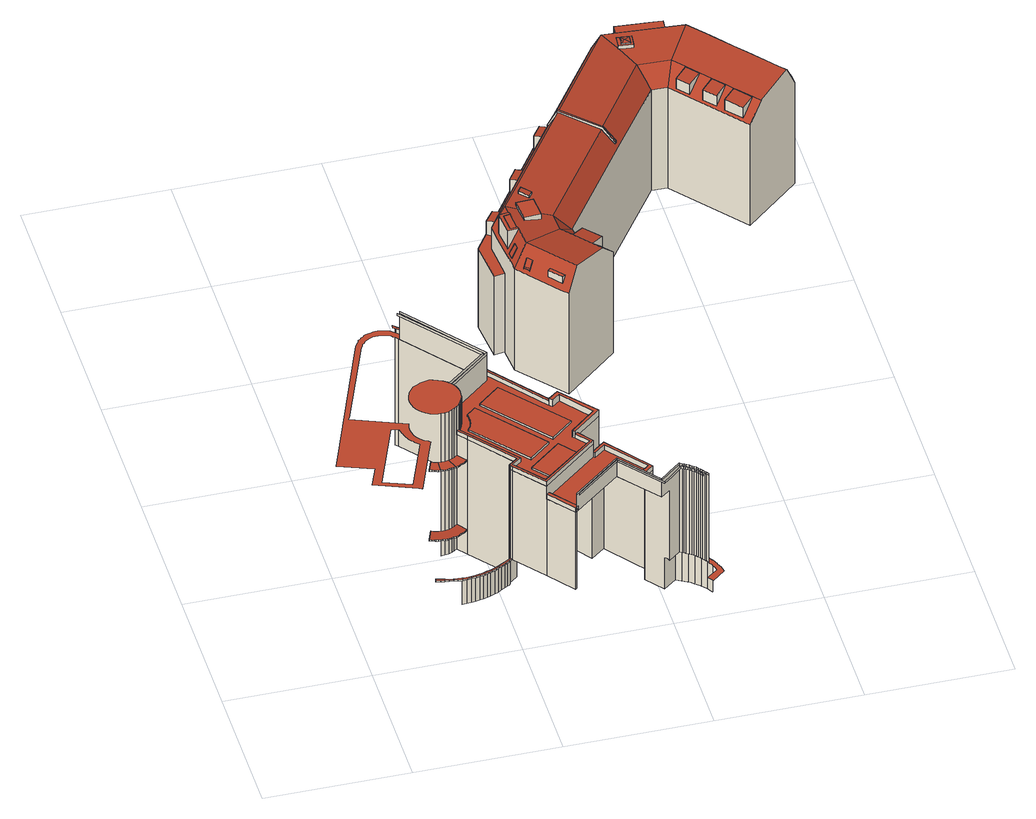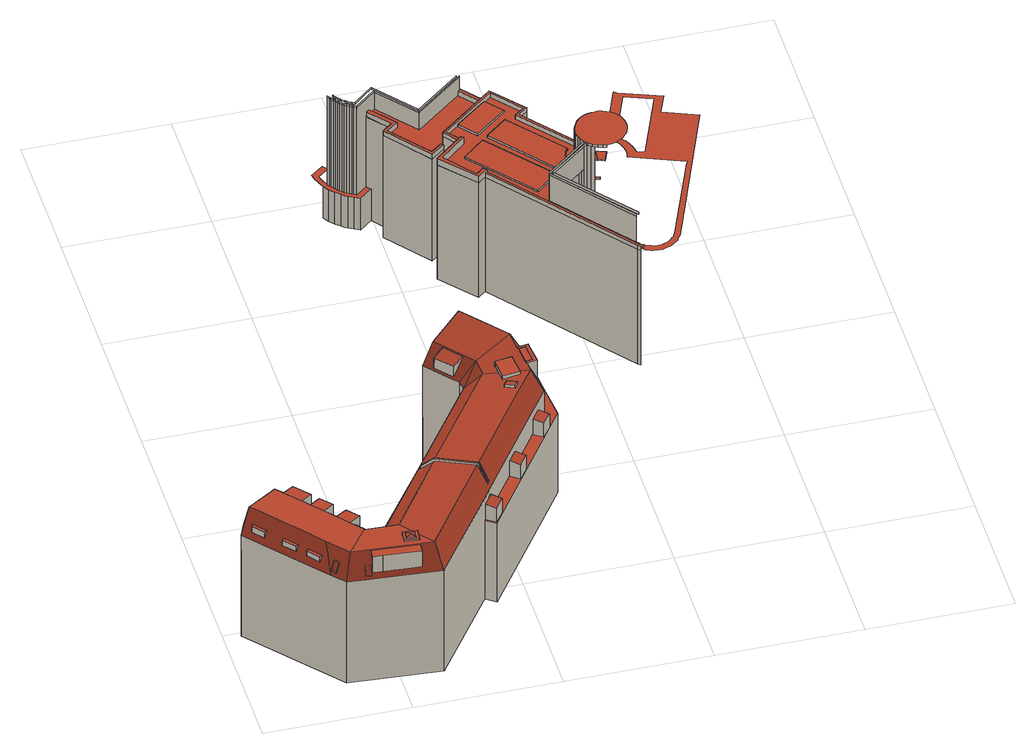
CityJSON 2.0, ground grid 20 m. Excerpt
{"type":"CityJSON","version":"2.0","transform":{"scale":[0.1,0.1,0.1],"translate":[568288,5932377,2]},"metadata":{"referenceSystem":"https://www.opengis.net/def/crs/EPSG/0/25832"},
"CityObjects":{
"building1":{"type":"Building","attributes":{"Grundfläche 2D":"6933.560485","Grundhöhe NN":"3.822"},"children":["building1-1","building1-2","building1-3","building1-4","building1-5","building1-6","building1-7"],"geometry":[{"type":"MultiSurface","lod":"3","boundaries":[[[0,1,2,3]],[[1,4,5,2]],[[4,6,7,5]],[[6,8,9,7]],[[8,10,11,9]],[[12,13,14,15,16,17,18,19,20,21,22,23]],[[10,24,25,11]],[[26,27,28,29,30,31,20,19,18,17,16,15,32,33]],[[24,34,35,25]],[[36,37,38,39,40,41,42,43,44,45,46,47,48,49,50,51,52,53,54,55,56,57,21,20,31,58,59,60,61,62,63,64,65,66,67,68,69,70,71,72,73,74]],[[28,26,33,32,75,76,77,78,79,58,31,30,29]],[[34,80,81,35]],[[77,76,75,82,83,84,85,86,59,58,79,78]],[[80,87,88,81]],[[85,84,83,82,89,90,91,92,93,94,95,60,59,86]],[[36,96,97,37]],[[98,99,62,61,60,95,94]],[[87,100,101,88]],[[91,90,89,102,103,104,105,106,107,94,93,92]],[[74,108,96,36]],[[109,110,111,112,113,114,115,116,117,118,119,120,121,122,123,124,125,126,127,128,129,130,131,132,133,134,135,136,137,99,98,94,107,138,139,140,141,142,143,144,145,146,147,148,149,150,151,152,153,154,155,156,157,158,159,160,161,162,163,164,165,166,167,168,169,170,171,172,173,174,175,176,177,178,179,180,181,182,183,184,185,186,187,188,189,190,191,192,193,194],[195,196,197,198],[199,200,201,202,203,204,205,206,207,208,209,210,211,212,213,214,215,216,217,218,219,220,221],[222,223,224,225,226,227,228,229,230,231,232,233,234,235,236,237,238,239,240,241,242,243,244],[245,246,247,248]],[[104,105,106,107,106,105,104,103,102,103]],[[62,99,137,63]],[[100,249,250,101]],[[73,251,108,74]],[[63,137,136,64]],[[249,252,253,250]],[[72,254,251,73]],[[64,136,135,65]],[[71,255,254,72]],[[107,106,105,104,103,102,256,138]],[[65,135,134,66]],[[202,201,257,258]],[[203,202,258,259]],[[66,134,133,67]],[[70,69,131,130,260]],[[253,252,261,262,263,264]],[[204,203,259,265]],[[67,133,132,68]],[[68,132,131,69]],[[205,204,265,266]],[[262,267,140,139,268,263]],[[206,205,266,269]],[[140,267,262,270,271,141]],[[207,206,269,272]],[[208,207,272,273]],[[209,208,273,274]],[[210,209,274,275]],[[211,210,275,276]],[[212,211,276,277]],[[139,138,256,268]],[[277,278,213,212]],[[214,213,278,279]],[[279,280,215,214]],[[216,215,280,281]],[[217,216,281,282]],[[282,283,218,217]],[[284,283,282,281,280,279,278,277,276,275,274,273,272,269,266,265,259,258,257,285,286,287,288]],[[219,218,283,284]],[[220,219,284,288]],[[289,142,141,271,270,290,291]],[[285,257,201,200]],[[221,220,288,287]],[[292,293,152,151]],[[294,295,296,297]],[[295,294,298,299]],[[71,300,301,255]],[[289,291,289,142]],[[260,302,303,70]],[[248,247,304,305]],[[291,290,306,307]],[[302,129,128,308]],[[260,130,129,302]],[[292,309,310,299,298,311,312,293]],[[313,307,306,314]],[[287,286,199,221]],[[300,315,316,301]],[[305,317,245,248]],[[302,308,318,303]],[[319,317,305,304]],[[286,285,200,199]],[[198,197,320,321]],[[295,149,322,296]],[[323,324,325,143,142,289,291]],[[326,320,197,196]],[[326,327,321,320]],[[319,304,247,246]],[[313,328,329,330,331]],[[309,292,151,150]],[[149,295,299,310]],[[246,245,317,319]],[[321,327,195,198]],[[328,332,333,329]],[[334,335,336,337]],[[327,326,196,195]],[[338,339,324,323,291,307,313,331,330,340,341,342,343,344,345,346]],[[143,325,324,339,347,348,145,144]],[[149,148,349,322]],[[339,338,350,347]],[[337,351,352,334]],[[353,340,330,329]],[[147,146,145,348,354]],[[148,147,354,349]],[[353,329,333,355]],[[338,346,345,356,357,350]],[[345,344,358,356]],[[359,358,344,343,342,360,361,362]],[[351,363,364,365,366,352]],[[341,340,353,367,368,369,370,360,342]],[[369,368,367,353,355,371,372,373]],[[362,374,375,359]],[[376,365,364,377]],[[378,379,370,369]],[[378,369,373,380]],[[381,376,377,382]],[[374,383,384,375]],[[385,386,379,378]],[[387,381,382,388]],[[385,378,380,389]],[[385,390,391,392,393,386]],[[394,387,388,395]],[[391,390,385,389,396,397]],[[398,394,395,399]],[[391,400,401,392]],[[400,391,397,402]],[[403,398,399,404]],[[405,406,401,400]],[[384,383,407,408,409,410]],[[405,400,402,411]],[[412,403,404,413]],[[413,414,415,412]],[[416,417,406,405]],[[416,405,411,418]],[[414,419,420,415]],[[416,421,422,417]],[[421,416,418,423]],[[424,420,419,425]],[[409,408,426,427,428,429]],[[430,431,432,433,434,435,427,426,408,407,383,374,362,361,360,370,379,386,393,392,401,406,417,422,436,437,438,439,440,441,442,443,444,445,446,447,448,449,450,451,452,453]],[[454,424,425,455]],[[456,436,422,421]],[[456,421,423,457]],[[456,458,437,436]],[[458,456,457,459]],[[458,460,438,437]],[[460,458,459,461]],[[462,439,438,460]],[[462,460,461,463]],[[462,464,440,439]],[[464,462,463,465]],[[428,427,435,434,466,467]],[[468,441,440,464]],[[468,464,465,469]],[[434,433,470,466]],[[433,432,471,470]]],"semantics":{"surfaces":[{"type":"WallSurface"},{"type":"RoofSurface"}],"values":[0,0,0,0,0,0,0,0,0,1,0,0,0,0,0,0,0,0,0,0,1,0,0,0,0,0,0,0,0,0,0,0,0,0,0,0,0,0,0,0,0,0,0,0,0,0,0,0,0,0,0,0,0,0,0,0,0,1,0,0,0,0,0,0,0,0,0,0,0,0,0,0,0,1,0,0,0,0,0,1,0,0,0,0,0,1,0,0,0,0,0,0,0,0,0,1,0,0,0,0,0,0,0,0,0,0,0,0,0,0,0,0,0,0,0,0,0,0,0,0,0,0,0,0,0,0,0,0,0,0,0,0,0,0,0,0,0,0,1,0,0,0,0,0,0,0,0,0,0,0,0,0,0,0,0]}}]},
"building1-1":{"type":"BuildingInstallation","parents":["building1"],"geometry":[{"type":"MultiSurface","lod":"3","boundaries":[[[472,473,474,475,476,477,478,479,480,481,482,483,484,485,486,487,488,271,267,489,490,491,492,493,494,495,496,497,498,499,500,501,502,503,504,505,506,507,508,509,510]],[[262,261,252,490,489,267]],[[252,249,491,490]],[[249,100,492,491]],[[100,87,493,492]],[[87,80,494,493]],[[80,34,495,494]],[[34,24,496,495]],[[24,10,497,496]],[[10,8,498,497]],[[8,6,499,498]],[[6,4,500,499]],[[4,1,501,500]],[[1,0,502,501]],[[0,511,503,502]],[[511,512,504,503]],[[512,513,505,504]],[[513,514,506,505]],[[514,515,507,506]],[[515,516,508,507]],[[517,509,508,516]],[[510,509,517,518]],[[518,519,472,510]],[[473,472,519,520]],[[474,473,520,521]],[[475,474,521,522]],[[476,475,522,523]],[[477,476,523,524]],[[478,477,524,525]],[[479,478,525,526]],[[480,479,526,527]],[[481,480,527,528]],[[482,481,528,529]],[[483,482,529,530]],[[484,483,530,531]],[[485,484,531,532]],[[486,485,532,533]],[[487,486,533,534]],[[488,487,534,535]],[[535,270,271,488]],[[262,267,271,270]]],"semantics":{"surfaces":[{"type":"RoofSurface"},{"type":"WallSurface"}],"values":[0,1,1,1,1,1,1,1,1,1,1,1,1,1,1,1,1,1,1,1,1,1,1,1,1,1,1,1,1,1,1,1,1,1,1,1,1,1,1,1,1]}}]},
"building1-2":{"type":"BuildingInstallation","parents":["building1"],"geometry":[{"type":"MultiSurface","lod":"3","boundaries":[[[536,537,538,539,540,541,542,543,544,545,546,547,548,549,550,551,552,553,554,104,91,84,77,26,17,12,555,556,557]],[[91,90,83,84]],[[84,83,76,77]],[[77,76,33,26]],[[26,33,16,17]],[[17,16,13,12]],[[12,13,558,555]],[[555,558,559,556]],[[556,559,560,557]],[[104,103,90,91]],[[557,560,561,536]],[[104,554,562,103]],[[551,550,563,564]],[[552,551,564,565]],[[553,552,565,566]],[[554,553,566,562]],[[537,536,561,567]],[[538,537,567,568]],[[539,538,568,569]],[[540,539,569,570]],[[541,540,570,571]],[[542,541,571,572]],[[543,542,572,573]],[[544,543,573,574]],[[545,544,574,575]],[[546,545,575,576]],[[547,546,576,577]],[[548,547,577,578]],[[549,548,578,579]],[[550,549,579,563]],[[76,83,90,103,562,566,565,564,563,579,578,577,576,575,574,573,572,571,570,569,568,567,561,560,559,558,13,16,33]]],"semantics":{"surfaces":[{"type":"RoofSurface"},{"type":"WallSurface"},{"type":"OuterCeilingSurface"}],"values":[0,1,1,1,1,1,1,1,1,1,1,1,1,1,1,1,1,1,1,1,1,1,1,1,1,1,1,1,1,1,2]}}]},
"building1-3":{"type":"BuildingInstallation","parents":["building1"],"geometry":[{"type":"MultiSurface","lod":"3","boundaries":[[[86,79,30,580,581,582,583,584,585,586,106,93]],[[580,30,19,22,587,588,589,590,591,592,593,594]],[[588,587,595,596,597,598,599,600,601]],[[93,92,85,86]],[[86,85,78,79]],[[79,78,29,30]],[[30,29,18,19]],[[19,18,23,22]],[[22,23,602,587]],[[587,602,603,595]],[[595,603,604,596]],[[596,604,605,597]],[[106,105,92,93]],[[106,586,606,105]],[[583,582,607,608]],[[584,583,608,609]],[[585,584,609,610]],[[586,585,610,606]],[[598,597,605,611]],[[599,598,611,612]],[[600,599,612,613]],[[601,600,613,614]],[[588,601,614,615]],[[589,588,615,616]],[[590,589,616,617]],[[591,590,617,618]],[[592,591,618,619]],[[593,592,619,620]],[[594,593,620,621]],[[580,594,621,622]],[[581,580,622,623]],[[582,581,623,607]],[[78,85,92,105,606,610,609,608,607,623,622,621,620,619,618,617,616,615,614,613,612,611,605,604,603,602,23,18,29]]],"semantics":{"surfaces":[{"type":"RoofSurface"},{"type":"WallSurface"},{"type":"OuterCeilingSurface"}],"values":[0,0,0,1,1,1,1,1,1,1,1,1,1,1,1,1,1,1,1,1,1,1,1,1,1,1,1,1,1,1,1,1,2]}}]},
"building1-4":{"type":"BuildingInstallation","parents":["building1"],"geometry":[{"type":"MultiSurface","lod":"3","boundaries":[[[624,625,289,626]],[[291,289,625,323]],[[291,307,626,289]],[[307,313,331,624,626]],[[331,323,625,624]]],"semantics":{"surfaces":[{"type":"RoofSurface"},{"type":"WallSurface"}],"values":[0,1,1,1,1]}}]},
"building1-5":{"type":"BuildingInstallation","parents":["building1"],"geometry":[{"type":"MultiSurface","lod":"3","boundaries":[[[627,628,629,630,631,632,633,634,635,636,637,638,639,640,641,95]],[[637,636,642,643]],[[643,644,638,637]],[[639,638,644,645]],[[645,646,640,639]],[[646,98,641,640]],[[641,98,94,95]],[[94,107,627,95]],[[107,138,628,627]],[[138,139,629,628]],[[139,140,630,629]],[[140,141,631,630]],[[141,142,632,631]],[[142,143,633,632]],[[143,144,145,635,634,633]]],"semantics":{"surfaces":[{"type":"RoofSurface"},{"type":"WallSurface"}],"values":[0,1,1,1,1,1,1,1,1,1,1,1,1,1,1]}}]},
"building1-6":{"type":"BuildingInstallation","parents":["building1"],"geometry":[{"type":"MultiSurface","lod":"3","boundaries":[[[647,648,649,650,651,652,653,654,655]],[[656,650,649,309,150]],[[651,650,656,657]],[[652,651,657,658]],[[659,653,652,658]],[[642,636,654,653,659]],[[147,647,655,654,636,635,145,146]],[[147,148,648,647]],[[649,648,148,149,310,309]]],"semantics":{"surfaces":[{"type":"RoofSurface"},{"type":"WallSurface"}],"values":[0,1,1,1,1,1,1,1,1]}}]},
"building1-7":{"type":"BuildingInstallation","parents":["building1"],"geometry":[{"type":"MultiSurface","lod":"3","boundaries":[[[660,661,662,663,325,664,665,666,667,668,669,670]],[[324,671,664,325,663,339]],[[671,672,665,664]],[[666,665,672,673]],[[673,674,667,666]],[[674,341,668,667]],[[668,341,342,669]],[[342,343,344,660,670,669]],[[344,345,661,660]],[[345,346,338,662,661]],[[338,339,663,662]]],"semantics":{"surfaces":[{"type":"RoofSurface"},{"type":"WallSurface"}],"values":[0,1,1,1,1,1,1,1,1,1,1]}}]},
"building2":{"type":"Building","attributes":{"Grundfläche 2D":"724.949593","Grundhöhe NN":"2.958"},"children":["building2-1","building2-2","building2-3","building2-4","building2-5","building2-6","building2-7","building2-8","building2-9","building2-10","building2-11","building2-12","building2-13","building2-14","building2-15","building2-16","building2-17","building2-18","building2-19","building2-20","building2-21","building2-22","building2-23"],"geometry":[{"type":"Solid","lod":"3","boundaries":[[[[675,676,677,678,679]],[[680,678,677]],[[681,682,683,684,685,686,680]],[[680,686,678]],[[682,687,688,683]],[[689,690,691,692,693,694,688,687,695,696,697]],[[698,699,700,679,678,701]],[[702,703,704,705,706,701,678,686,707,708]],[[709,710,711,712,702,708,707,686,685,684,683,713]],[[714,715,709,713,683,688,716]],[[693,692,691,690,689,697,696,717,718,719,720,721,722,723,716,688,694]],[[724,725,726,727,728,729,730,731,723,722,721,720,719,718,717]],[[723,731,732,716]],[[733,734,735,736,709,715,714,716,732],[737,738,737,735]],[[739,740,741,742,743,702,712,711,710,709,736]],[[701,706,705,704,703,702,743,744,745,746,747]],[[747,748,749,750,751,700,699,698,701]],[[752,753,754,755,756,757,758,759,760,761,762,763]],[[677,676,675,764,765]],[[680,677,765,766]],[[682,681,680,766,767]],[[687,682,767,768]],[[695,687,768,769]],[[725,724,717,696,695,769,770]],[[732,731,730,729,728,727,726,725,770,771]],[[736,735,734,733,732,771,772]],[[756,755,754,753,752,763,762,761,743,742,741,740,739,736,772,773]],[[774,775,747,746,745,744,743,761,760]],[[751,750,749,748,747,775,776]],[[675,679,700,751,776,764]],[[757,756,773,777]],[[758,757,777,778]],[[759,758,778,779]],[[760,759,779,774]],[[778,777,773,772,771,770,769,768,767,766,765,764,776,775,774,779]]]],"semantics":{"surfaces":[{"type":"RoofSurface"},{"type":"WallSurface"},{"type":"GroundSurface"}],"values":[[0,0,0,0,0,0,0,0,0,0,0,0,0,0,0,0,0,0,1,1,1,1,1,1,1,1,1,1,1,1,1,1,1,1,2]]}}]},
"building2-1":{"type":"BuildingInstallation","parents":["building2"],"geometry":[{"type":"MultiSurface","lod":"3","boundaries":[[[780,781,782,783,784]],[[785,782,781,786,787]],[[783,782,785]],[[781,780,786]]],"semantics":{"surfaces":[{"type":"RoofSurface"},{"type":"WallSurface"}],"values":[0,1,1,1]}}]},
"building2-2":{"type":"BuildingInstallation","parents":["building2"],"geometry":[{"type":"MultiSurface","lod":"3","boundaries":[[[788,789,697,689,690]],[[790,697,789]],[[788,690,791]],[[789,788,791,790]]],"semantics":{"surfaces":[{"type":"RoofSurface"},{"type":"WallSurface"}],"values":[0,1,1,1]}}]},
"building2-3":{"type":"BuildingInstallation","parents":["building2"],"geometry":[{"type":"MultiSurface","lod":"3","boundaries":[[[792,793,794,795]],[[795,794,796]],[[797,794,793]],[[796,794,797]],[[798,793,792,795,799,800]],[[797,793,798,801]],[[796,797,801,802]],[[795,796,802,799]]],"semantics":{"surfaces":[{"type":"RoofSurface"},{"type":"WallSurface"}],"values":[0,0,0,0,1,1,1,1]}}]},
"building2-4":{"type":"BuildingInstallation","parents":["building2"],"geometry":[{"type":"MultiSurface","lod":"3","boundaries":[[[803,804,805,806,807,808]],[[809,810,807,806]],[[811,812,809,806,805,804]],[[810,813,808,807]],[[811,804,803,808,813,814]]],"semantics":{"surfaces":[{"type":"RoofSurface"},{"type":"WallSurface"}],"values":[0,1,1,1,1]}}]},
"building2-5":{"type":"BuildingInstallation","parents":["building2"],"geometry":[{"type":"MultiSurface","lod":"3","boundaries":[[[815,816,817,818]],[[818,817,819,820]],[[820,821,815,818]],[[815,821,822,816]],[[822,819,817,816]]],"semantics":{"surfaces":[{"type":"RoofSurface"},{"type":"WallSurface"}],"values":[0,1,1,1,1]}}]},
"building2-6":{"type":"BuildingInstallation","parents":["building2"],"geometry":[{"type":"MultiSurface","lod":"3","boundaries":[[[823,824,825,826,827]],[[826,825,828]],[[824,823,829]],[[828,825,824,829,830]]],"semantics":{"surfaces":[{"type":"RoofSurface"},{"type":"WallSurface"}],"values":[0,1,1,1]}}]},
"building2-7":{"type":"BuildingInstallation","parents":["building2"],"geometry":[{"type":"MultiSurface","lod":"3","boundaries":[[[831,691,692,832]],[[831,832,833,834]],[[831,834,691]],[[833,832,692]]],"semantics":{"surfaces":[{"type":"RoofSurface"},{"type":"WallSurface"}],"values":[0,1,1,1]}}]},
"building2-8":{"type":"BuildingInstallation","parents":["building2"],"geometry":[{"type":"MultiSurface","lod":"3","boundaries":[[[835,836,837,838,839,840,841,842,843,844]],[[840,839,705,845]],[[841,840,845,846]],[[842,841,846,704]],[[704,703,843,842]],[[703,847,848,835,844,843]],[[849,836,835,848,850]],[[837,836,849,851]],[[837,851,706,838]],[[706,705,839,838]]],"semantics":{"surfaces":[{"type":"RoofSurface"},{"type":"WallSurface"}],"values":[0,1,1,1,1,1,1,1,1,1]}}]},
"building2-9":{"type":"BuildingInstallation","parents":["building2"],"geometry":[{"type":"MultiSurface","lod":"3","boundaries":[[[845,705,704,846]]],"semantics":{"surfaces":[{"type":"RoofSurface"}],"values":[0]}}]},
"building2-10":{"type":"BuildingInstallation","parents":["building2"],"geometry":[{"type":"MultiSurface","lod":"3","boundaries":[[[852,853,854,855,856,857]],[[858,857,856,855,859,860]],[[861,862,854,853,852]],[[862,859,855,854]],[[858,861,852,857]]],"semantics":{"surfaces":[{"type":"RoofSurface"},{"type":"WallSurface"}],"values":[0,1,1,1,1]}}]},
"building2-11":{"type":"BuildingInstallation","parents":["building2"],"geometry":[{"type":"MultiSurface","lod":"3","boundaries":[[[863,864,865,866,867,868]],[[869,870,866,865]],[[870,871,872,868,867,866]],[[872,873,863,868]],[[873,869,865,864,863]]],"semantics":{"surfaces":[{"type":"RoofSurface"},{"type":"WallSurface"}],"values":[0,1,1,1,1]}}]},
"building2-12":{"type":"BuildingInstallation","parents":["building2"],"geometry":[{"type":"MultiSurface","lod":"3","boundaries":[[[874,875,876]],[[875,877,876]],[[875,878,879,880,881,882,877]],[[883,884,880]],[[884,881,880]],[[874,876,885,886]],[[886,887,875,874]],[[888,883,880,879,878,875,887,711,685,889]],[[888,890,884,883]],[[884,890,891,684,710,885,876,877,882,881]]],"semantics":{"surfaces":[{"type":"RoofSurface"},{"type":"WallSurface"}],"values":[0,0,0,0,0,1,1,1,1,1]}}]},
"building2-13":{"type":"BuildingInstallation","parents":["building2"],"geometry":[{"type":"MultiSurface","lod":"3","boundaries":[[[892,893,894,895,896]],[[897,898,895,894]],[[896,895,898,899]],[[900,893,892,896,899,892]],[[900,897,894,893]]],"semantics":{"surfaces":[{"type":"RoofSurface"},{"type":"WallSurface"}],"values":[0,1,1,1,1]}}]},
"building2-14":{"type":"BuildingInstallation","parents":["building2"],"geometry":[{"type":"MultiSurface","lod":"3","boundaries":[[[901,693,694,902]],[[901,902,903,904]],[[901,904,693]],[[903,902,694]]],"semantics":{"surfaces":[{"type":"RoofSurface"},{"type":"WallSurface"}],"values":[0,1,1,1]}}]},
"building2-15":{"type":"BuildingInstallation","parents":["building2"],"geometry":[{"type":"MultiSurface","lod":"3","boundaries":[[[905,906,907,908,909]],[[910,911,907,906,912]],[[908,907,911]],[[906,905,912]]],"semantics":{"surfaces":[{"type":"RoofSurface"},{"type":"WallSurface"}],"values":[0,1,1,1]}}]},
"building2-16":{"type":"BuildingInstallation","parents":["building2"],"geometry":[{"type":"MultiSurface","lod":"3","boundaries":[[[913,914,915,916,917]],[[917,916,918]],[[919,920,915,914]],[[918,916,915,920,921]]],"semantics":{"surfaces":[{"type":"RoofSurface"},{"type":"WallSurface"}],"values":[0,1,1,1]}}]},
"building2-17":{"type":"BuildingInstallation","parents":["building2"],"geometry":[{"type":"MultiSurface","lod":"3","boundaries":[[[922,923,924,925,926,927],[800,799,802,801,798]],[[928,929,713,930,926,925,924,923]],[[930,713,931,927,926]],[[931,932,922,927]],[[923,922,932,928]]],"semantics":{"surfaces":[{"type":"RoofSurface"},{"type":"WallSurface"}],"values":[0,1,1,1,1]}}]},
"building2-18":{"type":"BuildingInstallation","parents":["building2"],"geometry":[{"type":"MultiSurface","lod":"3","boundaries":[[[933,934,935,936,738]],[[738,937,933]],[[934,933,937,737]],[[935,934,737,938]],[[935,938,936]]],"semantics":{"surfaces":[{"type":"RoofSurface"},{"type":"WallSurface"}],"values":[0,1,1,1,1]}}]},
"building2-19":{"type":"BuildingInstallation","parents":["building2"],"geometry":[{"type":"MultiSurface","lod":"3","boundaries":[[[939,940,941,942]],[[943,940,939,944,708]],[[943,945,941,940]],[[945,707,946,942,941]],[[939,942,946,944]]],"semantics":{"surfaces":[{"type":"RoofSurface"},{"type":"WallSurface"}],"values":[0,1,1,1,1]}}]},
"building2-20":{"type":"BuildingInstallation","parents":["building2"],"geometry":[{"type":"MultiSurface","lod":"3","boundaries":[[[947,948,949,950,951]],[[950,949,952]],[[948,947,953]],[[954,952,949,948,953]]],"semantics":{"surfaces":[{"type":"RoofSurface"},{"type":"WallSurface"}],"values":[0,1,1,1]}}]},
"building2-21":{"type":"BuildingInstallation","parents":["building2"],"geometry":[{"type":"MultiSurface","lod":"3","boundaries":[[[955,956,957,958]],[[755,959,958,957]],[[955,958,959,960]],[[960,754,956,955]],[[755,957,956,754]]],"semantics":{"surfaces":[{"type":"RoofSurface"},{"type":"WallSurface"}],"values":[0,1,1,1,1]}}]},
"building2-22":{"type":"BuildingInstallation","parents":["building2"],"geometry":[{"type":"MultiSurface","lod":"3","boundaries":[[[961,962,963,964]],[[763,965,964,963]],[[964,965,966,961]],[[966,762,962,961]],[[763,963,962,762]]],"semantics":{"surfaces":[{"type":"RoofSurface"},{"type":"WallSurface"}],"values":[0,1,1,1,1]}}]},
"building2-23":{"type":"BuildingInstallation","parents":["building2"],"geometry":[{"type":"MultiSurface","lod":"3","boundaries":[[[967,968,969,970]],[[753,971,970,969]],[[967,970,971,972]],[[972,752,968,967]],[[753,969,968,752]]],"semantics":{"surfaces":[{"type":"RoofSurface"},{"type":"WallSurface"}],"values":[0,1,1,1,1]}}]}
},
"vertices":[
[145,98,60],[151,98,60],[151,98,18],[145,98,18],[157,98,60],[157,98,18],[163,99,60],[163,99,18],[169,100,60],[169,100,18],[174,101,60],[174,101,18],[144,198,60],[144,198,57],[144,198,18],[149,198,18],[149,198,57],[149,198,60],[149,198,174],[149,198,176],[149,198,257],[144,198,257],[144,198,176],[144,198,174],[180,103,60],[180,103,18],[154,199,60],[154,199,63],[154,199,173],[154,199,174],[154,199,176],[154,199,257],[154,199,18],[154,199,57],[185,104,60],[185,104,18],[151,265,257],[146,266,257],[140,265,257],[134,264,257],[129,261,257],[123,258,257],[119,253,257],[115,248,257],[114,245,257],[113,242,257],[111,236,257],[111,230,257],[112,224,257],[113,220,257],[115,215,257],[118,211,257],[121,207,257],[125,204,257],[130,201,257],[131,201,257],[135,199,257],[140,198,257],[159,201,257],[163,203,257],[167,206,257],[169,208,257],[171,210,257],[174,215,257],[176,219,257],[178,224,257],[178,228,257],[179,234,257],[178,240,257],[176,246,257],[173,251,257],[170,254,257],[168,256,257],[163,260,257],[157,263,257],[159,201,18],[159,201,57],[159,201,60],[159,201,174],[159,201,176],[191,107,60],[191,107,18],[163,203,18],[163,203,57],[163,203,60],[163,203,174],[163,203,176],[196,109,60],[196,109,18],[167,206,18],[167,206,57],[167,206,60],[167,206,174],[167,206,176],[167,206,210],[167,206,217],[151,265,253],[146,266,253],[169,208,210],[171,210,210],[201,112,60],[201,112,18],[177,193,18],[177,193,57],[177,193,59],[177,193,174],[177,193,176],[177,193,210],[157,263,253],[93,404,210],[95,407,210],[96,410,210],[99,412,210],[101,415,210],[104,417,210],[107,419,210],[110,420,210],[113,421,210],[116,422,210],[120,422,210],[123,422,210],[126,421,210],[129,420,210],[133,419,210],[136,417,210],[138,415,210],[141,413,210],[143,410,210],[145,408,210],[232,300,210],[173,251,210],[176,246,210],[178,240,210],[179,234,210],[178,228,210],[178,224,210],[176,219,210],[174,215,210],[227,132,210],[214,122,210],[215,121,210],[217,119,210],[252,77,210],[331,142,210],[330,143,210],[315,163,210],[348,190,210],[352,194,210],[310,243,210],[299,234,210],[296,232,210],[147,418,210],[144,421,210],[140,424,210],[137,427,210],[134,428,210],[131,429,210],[128,430,210],[125,430,210],[122,431,210],[119,431,210],[116,431,210],[113,430,210],[110,429,210],[106,428,210],[103,427,210],[101,425,210],[98,423,210],[96,421,210],[93,419,210],[92,416,210],[90,414,210],[88,411,210],[87,409,210],[1,185,210],[48,167,210],[36,137,210],[93,115,210],[96,113,210],[97,113,210],[125,186,210],[131,201,210],[130,201,210],[128,203,210],[125,204,210],[121,207,210],[118,211,210],[115,215,210],[113,220,210],[112,224,210],[111,230,210],[111,236,210],[113,242,210],[40,271,210],[42,274,210],[315,191,210],[284,165,210],[210,254,210],[241,280,210],[276,158,210],[246,133,210],[183,209,210],[184,210,210],[185,211,210],[186,213,210],[187,214,210],[187,215,210],[188,217,210],[188,218,210],[189,220,210],[189,222,210],[189,223,210],[190,225,210],[190,226,210],[190,228,210],[190,230,210],[190,231,210],[190,233,210],[190,234,210],[190,236,210],[189,237,210],[202,248,210],[98,234,210],[98,232,210],[99,230,210],[99,228,210],[100,225,210],[100,223,210],[101,221,210],[102,219,210],[102,218,210],[103,216,210],[104,214,210],[105,212,210],[106,210,210],[108,208,210],[109,207,210],[110,205,210],[112,204,210],[113,202,210],[115,201,210],[116,199,210],[87,125,210],[50,139,210],[88,237,210],[287,152,210],[307,127,210],[262,91,210],[242,115,210],[206,115,60],[206,115,18],[163,260,253],[211,118,60],[211,118,18],[168,256,253],[170,254,253],[227,132,18],[183,209,213],[184,210,213],[185,211,213],[173,251,253],[213,119,60],[215,121,60],[215,121,18],[213,119,18],[186,213,213],[187,214,213],[215,121,62],[214,122,18],[187,215,213],[217,119,60],[217,119,62],[188,217,213],[188,218,213],[189,220,213],[189,222,213],[189,223,213],[190,225,213],[190,226,213],[190,228,213],[190,230,213],[190,231,213],[190,233,213],[190,234,213],[190,236,213],[246,133,213],[276,158,213],[202,248,213],[189,237,213],[252,77,197],[252,77,60],[252,77,189],[147,418,217],[144,421,217],[144,426,210],[147,423,210],[147,423,18],[144,426,18],[144,426,217],[147,423,217],[227,300,257],[227,300,253],[232,300,253],[232,300,257],[262,91,213],[242,115,213],[281,41,60],[281,41,189],[145,408,253],[296,232,217],[299,234,217],[141,429,217],[140,424,217],[282,42,189],[282,42,60],[141,405,257],[141,405,253],[287,152,213],[145,408,257],[307,127,213],[210,254,213],[241,280,213],[299,234,18],[255,80,189],[331,142,189],[331,142,197],[284,165,213],[315,191,213],[282,42,217],[350,97,217],[350,97,189],[285,44,189],[282,42,220],[350,97,220],[350,93,220],[286,41,220],[286,41,217],[350,93,217],[349,158,189],[330,143,189],[395,42,189],[405,50,189],[409,53,189],[407,57,189],[384,85,189],[398,96,189],[352,154,189],[330,143,18],[315,163,18],[310,243,18],[349,158,18],[397,35,217],[397,35,220],[395,42,217],[352,194,18],[395,42,220],[398,96,18],[352,154,18],[384,85,18],[404,60,18],[409,53,71],[407,57,71],[404,60,71],[409,45,217],[425,59,217],[425,59,220],[409,45,220],[405,50,217],[409,53,217],[425,66,217],[425,66,71],[405,50,220],[409,53,220],[425,66,220],[422,74,71],[422,74,18],[428,58,220],[428,58,217],[428,64,217],[428,64,71],[428,64,220],[430,56,220],[430,56,217],[429,70,71],[429,70,18],[430,63,217],[430,63,71],[433,55,220],[433,55,217],[430,63,220],[431,63,217],[433,61,217],[433,61,71],[431,63,71],[435,53,220],[435,53,217],[431,63,220],[433,61,220],[437,51,220],[437,51,217],[436,59,217],[436,59,71],[436,59,220],[440,49,220],[440,49,217],[439,57,217],[439,57,71],[436,66,71],[437,66,71],[437,66,18],[436,66,18],[439,57,220],[442,47,220],[442,47,217],[444,44,217],[444,44,220],[441,55,217],[441,55,71],[441,55,220],[446,42,217],[446,42,220],[444,53,217],[444,53,71],[444,53,220],[448,39,220],[448,39,217],[440,64,71],[444,60,71],[444,60,18],[440,64,18],[466,30,71],[466,31,71],[462,39,71],[457,47,71],[451,54,71],[450,55,71],[446,50,71],[448,48,71],[450,45,71],[452,42,71],[454,40,71],[456,37,71],[457,34,71],[459,31,71],[460,28,71],[461,25,71],[462,22,71],[462,21,71],[463,19,71],[447,7,71],[450,4,71],[453,0,71],[471,14,71],[469,23,71],[449,37,220],[449,37,217],[446,50,217],[446,50,220],[448,48,217],[448,48,220],[450,45,217],[450,45,220],[452,42,217],[452,42,220],[454,40,217],[454,40,220],[451,54,18],[450,55,18],[456,37,217],[456,37,220],[457,47,18],[462,39,18],
[122,99,62],[128,98,62],[134,97,62],[139,96,62],[145,95,62],[151,95,62],[157,96,62],[163,96,62],[169,97,62],[175,98,62],[181,100,62],[186,102,62],[192,104,62],[197,107,62],[202,109,62],[207,112,62],[212,115,62],[213,119,62],[211,118,62],[206,115,62],[201,112,62],[196,109,62],[191,107,62],[185,104,62],[180,103,62],[174,101,62],[169,100,62],[163,99,62],[157,98,62],[151,98,62],[145,98,62],[140,99,62],[134,99,62],[128,100,62],[123,102,62],[118,103,62],[112,105,62],[111,102,62],[117,100,62],[140,99,60],[134,99,60],[128,100,60],[123,102,60],[118,103,60],[112,105,60],[111,102,60],[117,100,60],[122,99,60],[128,98,60],[134,97,60],[139,96,60],[145,95,60],[151,95,60],[157,96,60],[163,96,60],[169,97,60],[175,98,60],[181,100,60],[186,102,60],[192,104,60],[197,107,60],[202,109,60],[207,112,60],[212,115,60],
[125,186,59],[128,185,59],[131,184,59],[133,183,59],[136,182,59],[139,182,59],[142,182,59],[145,181,59],[148,181,59],[151,182,59],[154,182,59],[157,183,59],[160,183,59],[163,184,59],[165,185,59],[168,187,59],[170,188,59],[173,189,59],[175,191,59],[140,198,60],[135,199,60],[131,201,60],[140,198,57],[135,199,57],[131,201,57],[125,186,57],[175,191,57],[165,185,57],[168,187,57],[170,188,57],[173,189,57],[128,185,57],[131,184,57],[133,183,57],[136,182,57],[139,182,57],[142,182,57],[145,181,57],[148,181,57],[151,182,57],[154,182,57],[157,183,57],[160,183,57],[163,184,57],
[160,183,176],[163,184,176],[165,185,176],[168,187,176],[170,188,176],[173,189,176],[175,191,176],[140,198,176],[139,182,176],[142,182,176],[145,181,176],[148,181,176],[151,182,176],[154,182,176],[157,183,176],[135,199,176],[131,201,176],[125,186,176],[128,185,176],[131,184,176],[133,183,176],[136,182,176],[140,198,174],[135,199,174],[131,201,174],[125,186,174],[175,191,174],[165,185,174],[168,187,174],[170,188,174],[173,189,174],[128,185,174],[131,184,174],[133,183,174],[136,182,174],[139,182,174],[142,182,174],[145,181,174],[148,181,174],[151,182,174],[154,182,174],[157,183,174],[160,183,174],[163,184,174],
[285,44,197],[255,80,197],[281,41,197],
[177,193,217],[227,132,217],[214,122,217],[215,121,217],[217,119,217],[252,77,217],[331,142,217],[330,143,217],[315,163,217],[312,160,217],[326,142,217],[252,82,217],[219,122,217],[232,132,217],[169,208,217],[312,160,210],[326,142,210],[252,82,210],[219,122,210],[232,132,210],
[352,194,221],[310,243,221],[296,232,221],[300,228,221],[311,237,221],[345,194,221],[309,163,221],[312,160,221],[348,190,221],[300,228,210],[311,237,210],[345,194,210],[309,163,210],
[384,85,197],[398,96,197],[349,158,197],[330,143,197],[333,140,197],[348,152,197],[392,98,197],[376,85,197],[405,50,197],[409,53,197],[407,57,197],[333,140,189],[348,152,189],[392,98,189],[376,85,189],
[464,540,179],[434,576,179],[427,583,179],[403,575,203],[446,524,203],[425,597,179],[524,739,179],[594,839,179],[582,864,203],[506,754,203],[505,752,203],[401,603,203],[616,838,179],[627,862,203],[693,784,203],[690,787,203],[682,797,203],[668,813,203],[656,828,203],[642,845,203],[699,739,179],[718,755,203],[709,765,203],[378,514,214],[394,496,214],[402,486,214],[350,547,214],[343,623,214],[344,610,214],[345,606,214],[347,579,214],[348,576,214],[382,609,206],[357,618,211],[550,921,214],[458,788,214],[456,786,214],[366,656,214],[566,894,209],[633,915,214],[569,920,214],[660,913,214],[762,793,214],[754,802,214],[740,819,214],[722,840,214],[708,856,214],[698,868,214],[684,885,214],[771,800,193],[776,805,179],[768,815,179],[754,831,179],[736,852,179],[722,868,179],[712,880,179],[686,911,179],[669,930,179],[644,932,179],[634,933,179],[570,938,179],[542,940,179],[621,930,186],[633,916,213],[455,815,179],[402,738,179],[352,666,179],[340,649,179],[326,628,179],[327,608,179],[330,577,179],[332,556,179],[333,540,179],[347,523,179],[365,502,179],[380,484,179],[388,475,179],[390,721,142],[402,738,142],[442,796,142],[454,813,142],[455,815,142],[441,825,142],[310,634,142],[315,575,142],[330,577,142],[326,628,142],[340,649,142],[352,666,142],[464,540,10],[427,583,10],[425,597,10],[594,839,10],[616,838,10],[699,739,10],[776,805,10],[669,930,10],[542,940,10],[455,815,10],[330,577,10],[333,540,10],[388,475,10],[441,825,10],[310,634,10],[315,575,10],
[372,508,198],[368,505,198],[383,487,198],[387,490,198],[380,499,198],[383,487,187],[368,505,187],[371,501,187],
[674,773,199],[693,751,199],[693,751,182],[674,773,182],
[571,902,216],[570,896,216],[576,901,217],[571,908,216],[583,907,216],[582,895,216],[570,896,214],[571,908,214],[571,902,214],[582,895,214],[583,907,214],
[683,911,184],[679,915,184],[675,912,195],[674,911,198],[679,905,198],[684,909,184],[674,911,197],[679,905,197],[679,915,183],[675,912,194],[684,909,183],[683,911,183],
[378,636,214],[383,643,214],[371,652,217],[366,645,217],[371,652,213],[366,645,213],[378,636,210],[383,643,210],
[761,808,197],[764,812,197],[751,828,197],[747,824,197],[753,817,197],[751,828,188],[764,812,188],[761,816,188],
[666,783,199],[652,799,199],[652,799,182],[666,783,182],
[330,608,215],[333,577,215],[333,574,215],[348,576,215],[347,579,215],[337,578,215],[335,605,215],[345,606,215],[344,610,215],[334,609,215],[337,578,214],[335,605,214],[334,609,194],[330,608,185],[333,577,185],[332,582,185],[333,574,185],
[644,930,184],[643,930,184],[636,931,184],[635,925,196],[639,925,196],[643,924,196],[643,924,195],[635,925,195],[639,925,195],[644,930,183],[636,931,183],
[354,529,198],[349,535,198],[348,536,198],[343,532,185],[348,527,185],[349,525,185],[348,536,197],[343,532,184],[348,527,184],[349,525,184],[354,529,197],
[444,794,190],[455,787,217],[446,796,190],[457,789,217],[456,786,217],[505,752,207],[506,752,207],[507,754,207],[506,754,207],[520,741,188],[522,743,188],[446,796,186],[444,794,186],[455,787,210],[520,741,184],[506,752,201],[522,743,184],[507,754,202],
[333,558,184],[334,556,185],[341,557,199],[340,566,199],[333,566,184],[341,557,198],[340,566,198],[333,566,183],[334,556,184],
[639,814,199],[625,830,199],[625,830,182],[639,814,182],
[705,874,197],[708,877,197],[695,893,197],[691,890,197],[697,882,197],[705,881,188],[695,893,188],[708,877,188],
[423,553,202],[436,537,202],[452,551,199],[432,574,199],[416,561,202],[432,574,182],[442,542,195],[452,551,182],[435,571,182],
[587,909,214],[567,911,214],[566,896,214],[566,894,214],[565,894,214],[585,892,214],[567,911,212],[566,896,209],[565,894,209],[585,892,208],[587,909,212],
[634,929,213],[621,930,213],[570,934,213],[569,920,213],[634,929,186],[570,934,187],
[357,625,216],[360,594,216],[383,596,215],[381,627,215],[360,594,211],[357,625,212],[383,596,206],[381,627,209],
[729,845,197],[733,849,197],[719,865,197],[715,862,197],[722,854,197],[719,865,188],[733,849,188],[729,853,188],
[429,805,165],[442,796,168],[454,813,168],[441,822,165],[441,822,142],[429,805,142],
[327,658,165],[340,649,168],[352,666,168],[339,674,165],[339,674,142],[327,658,142],
[377,730,165],[390,721,168],[402,738,168],[389,747,165],[389,747,142],[377,730,142]
]}
